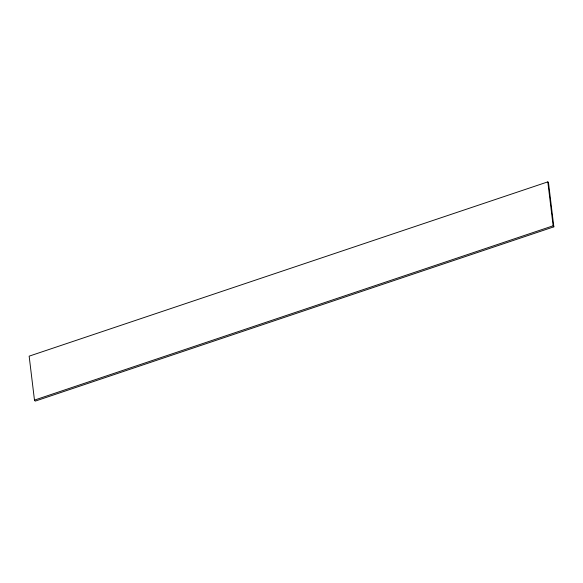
<?xml version="1.0" encoding="UTF-8"?>
<svg xmlns="http://www.w3.org/2000/svg" width="583" height="583" viewBox="0 0 583 583"><rect width="100%" height="100%" fill="white"/><g stroke="black" fill="none" stroke-linecap="round" stroke-linejoin="round"><path stroke-width="0.87" d="M547.809 181.874L29.15 356.162L34.47 400.098L35.191 401.126L553.85 226.838L548.53 182.902L547.809 181.874L553.129 225.803L553.85 226.838M34.47 400.098L553.129 225.803"/></g></svg>
